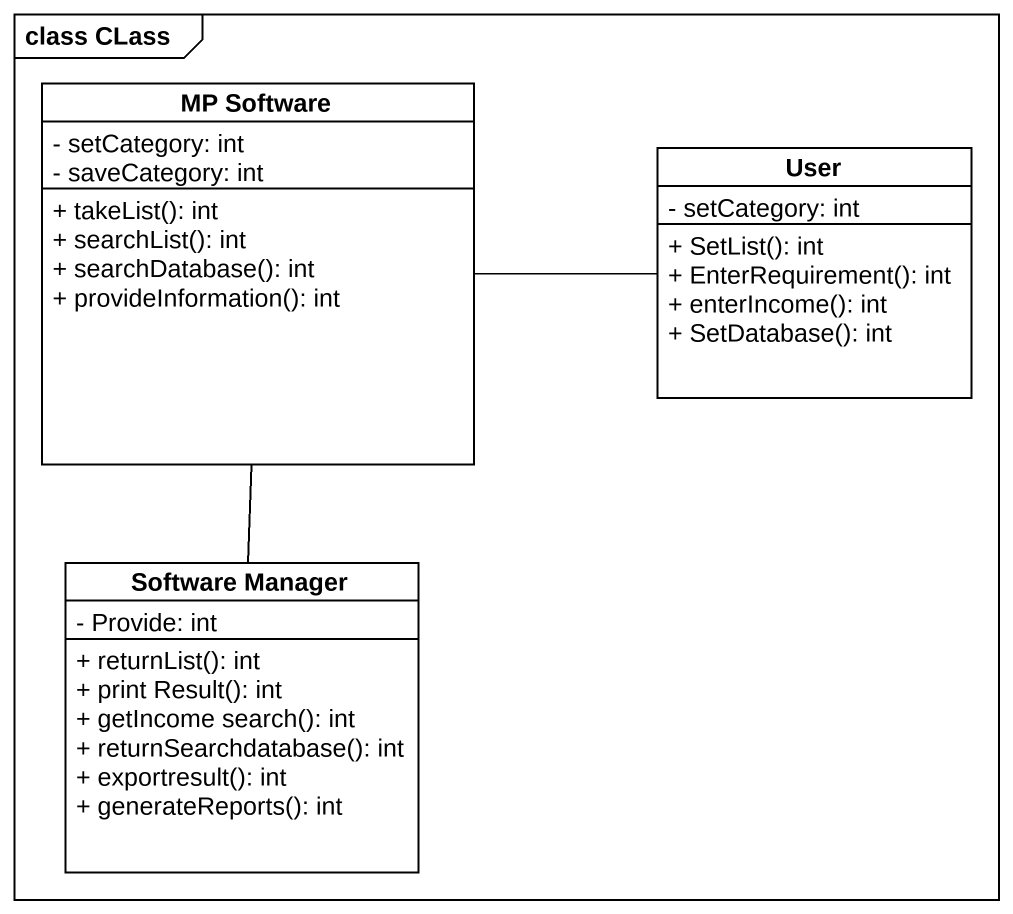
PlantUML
@startuml
mainframe class CLass
hide circle
hide empty members
skinparam classAttributeIconSize 0
class "MP Software" as MP_Software {
  - setCategory: int
  - saveCategory: int
  + takeList(): int
  + searchList(): int
  + searchDatabase(): int
  + provideInformation(): int
}
class User {
  - setCategory: int
  + SetList(): int
  + EnterRequirement(): int
  + enterIncome(): int
  + SetDatabase(): int
}
class "Software Manager" as Software_Manager {
  - Provide: int
  + returnList(): int
  + print Result(): int
  + getIncome search(): int
  + returnSearchdatabase(): int
  + exportresult(): int
  + generateReports(): int
}
MP_Software -right- User
MP_Software -- Software_Manager
@enduml
